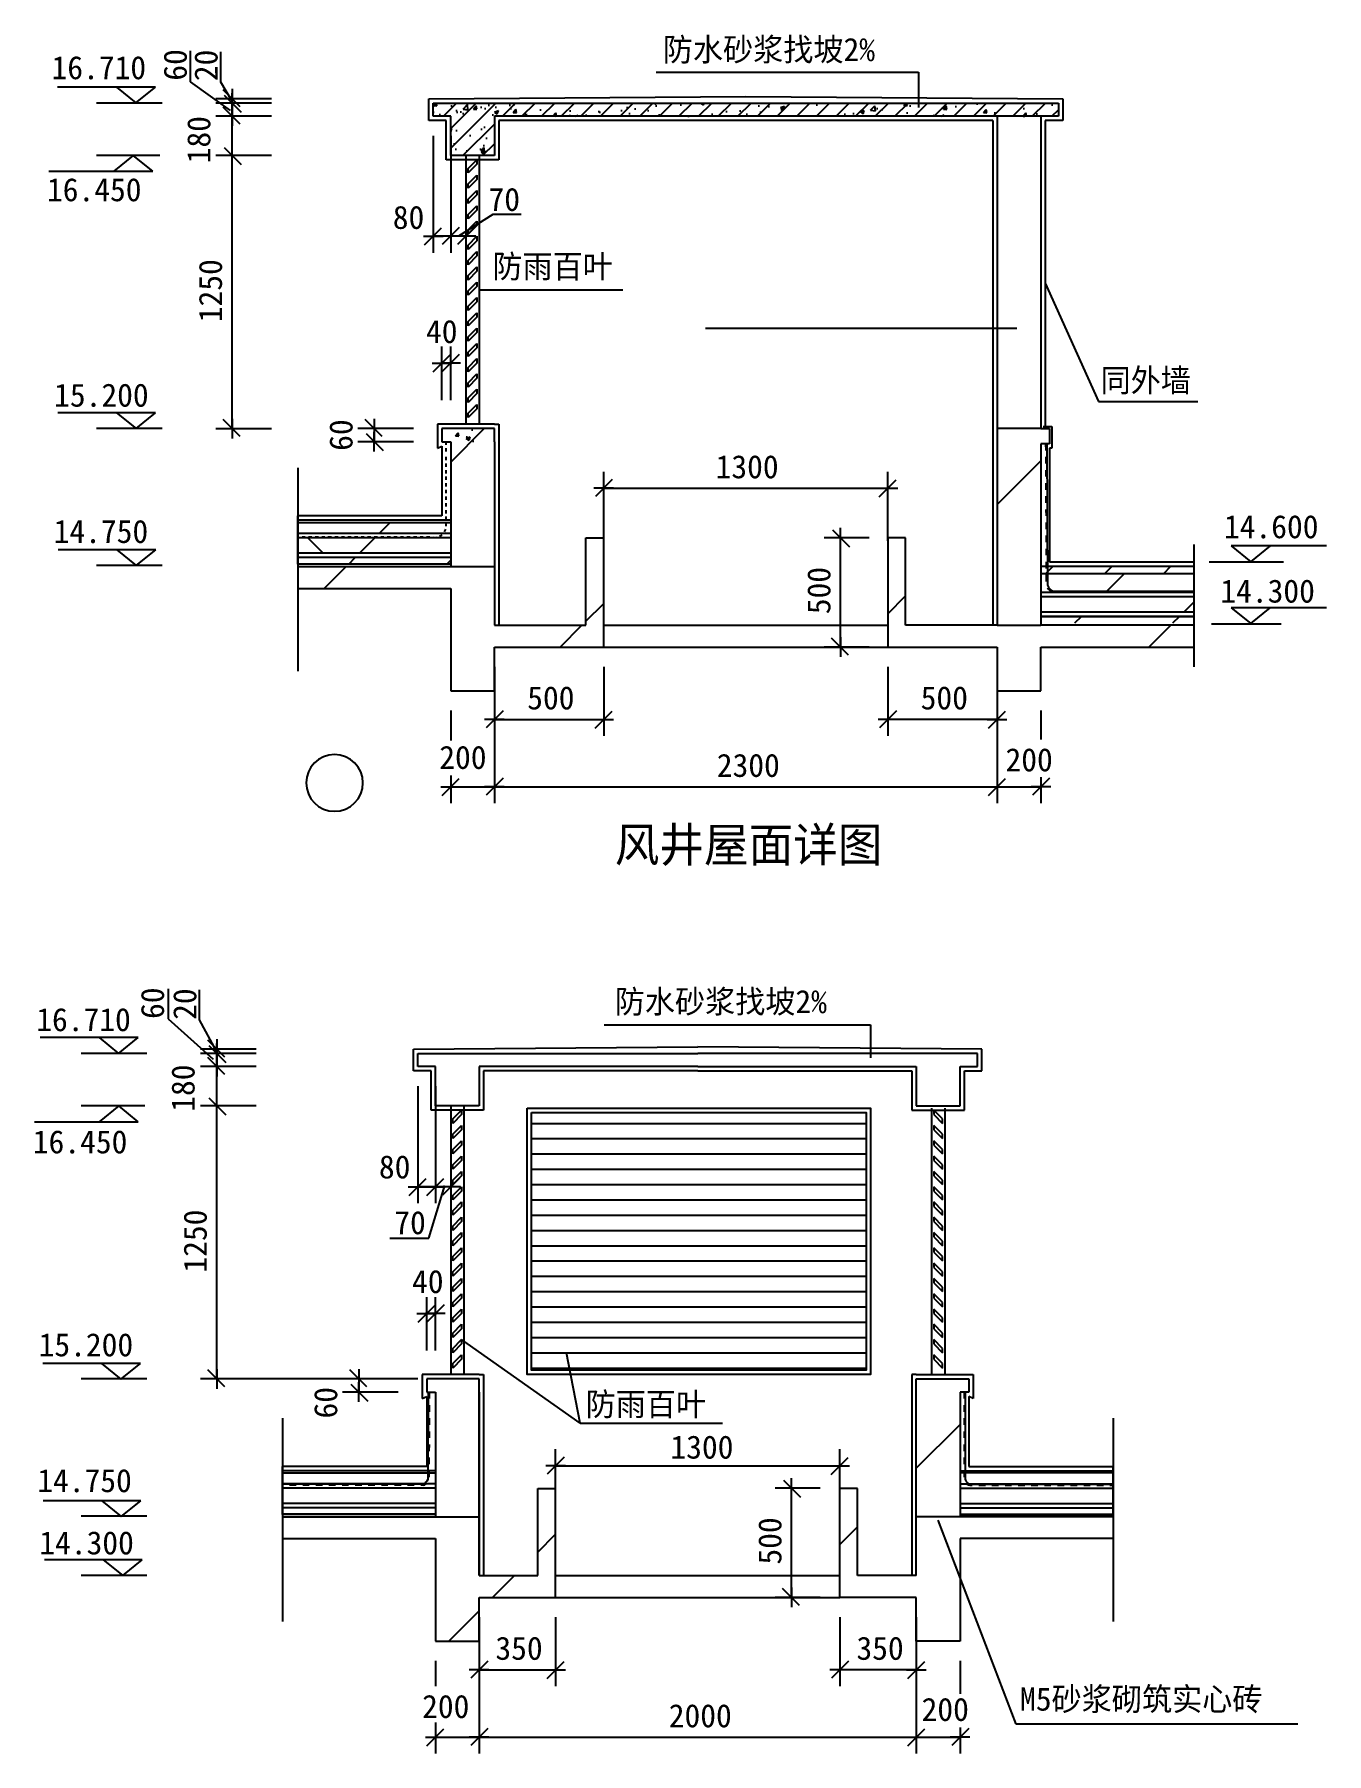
# Model space of a CAD drawing. Header units: metres. Extents: x -57 to 6812, y -3789 to 9194.
# Drawn here: x -57 to 5855, y 1324 to 9194 of the extents above; entities that cross this region are included whole.
import ezdxf

# ---------------------------------------------------------------- set-up
doc = ezdxf.new("R2010")
doc.units = ezdxf.units.M
for name, color, linetype in [('AXIS_TEXT', 7, 'Continuous'), ('BH', 7, 'Continuous'), ('MC', 4, 'Continuous'), ('PUB_DIM', 3, 'Continuous'), ('PUB_TEXT', 7, 'Continuous'), ('SURFACE', 6, 'Continuous'), ('WALL1', 2, 'Continuous')]:
    doc.layers.add(name, color=color, linetype=linetype)
pattern_1 = [(45, (0, 0), (-673.52, 673.52), [])]
pattern_2 = [(45, (0, 0), (-224.506, 224.506), [])]

# ---------------------------------------------------------------- blocks, each defined once
blk = doc.blocks.new('1')
at = {"layer": 'MC'}
for p, q in [((0, -220), (0, 0)), ((700, -20), (0, -20)), ((700, -80), (0, -80)), ((700, -100), (0, -100)), ((700, -170), (0, -170)), ((700, -190), (0, -190)), ((700, -220), (0, -220))]:
    blk.add_line(p, q, dxfattribs=at)
blk = doc.blocks.new('_DIMX')
blk.add_line((-150, 0), (150, 0))
at = {"color": 6, "linetype": 'ByBlock'}
blk.add_lwpolyline([(122.41, 121.85), (-136.81, -137.37)], dxfattribs=at)
blk = doc.blocks.new('_INDEX1')
for start, end in [(0, 180), (180, 0)]:
    blk.add_arc((0, 0), 0.5, start, end)

msp = doc.modelspace()

# ---------------------------------------------------------------- hatches: boundary and pattern name
at = {"layer": 'AXIS_TEXT'}
h = msp.add_hatch(dxfattribs=at)
h.set_pattern_fill('AR-CONC')
h.paths.add_polyline_path([(2047.87, 7389.35), (1807.87, 7389.35), (1807.87, 7329.35), (2047.87, 7329.35)])
at = {"layer": 'BH'}
h = msp.add_hatch(dxfattribs=at)
h.set_pattern_fill('ANSI31', scale=20)
h.paths.add_polyline_path([(4547.87, 8819.35), (4627.87, 8819.35), (4627.87, 8879.35), (1767.87, 8879.35), (1767.87, 8819.35), (1847.87, 8819.35), (1847.87, 8639.35), (2047.87, 8639.35), (2047.87, 8819.35)])
h = msp.add_hatch(dxfattribs=at)
h.set_pattern_fill('AR-CONC')
h.paths.add_polyline_path([(1767.87, 8879.35), (1767.87, 8819.35), (1847.87, 8819.35), (1847.87, 8639.35), (2047.87, 8639.35), (2047.87, 8819.35), (4547.87, 8819.35), (4627.87, 8819.35), (4627.87, 8879.35)])
h = msp.add_hatch(dxfattribs=at)
h.set_pattern_fill('ANSI31', scale=600)
h.paths.add_polyline_path([(4547.87, 8819.35), (4347.87, 8819.35), (4347.87, 7389.35), (4547.87, 7389.35)])
h = msp.add_hatch(dxfattribs=at)
h.set_pattern_fill('AN33C', scale=300)
h.set_pattern_definition(pattern_1)
h.paths.add_polyline_path([(2047.87, 7329.35), (2047.87, 7389.35), (1807.87, 7389.35), (1807.87, 7329.35), (1847.87, 7329.35), (1847.87, 6959.35), (1847.87, 6787.81), (1847.87, 6757.89), (2047.87, 6757.89)])
h.paths.add_polyline_path([(4547.87, 7319.35), (4587.87, 7319.35), (4587.87, 7389.35), (4547.87, 7389.35), (4347.87, 7389.35), (4347.87, 6489.35), (4547.87, 6489.35)])
h = msp.add_hatch(dxfattribs=at)
h.set_pattern_fill('AN33C', scale=100)
h.set_pattern_definition(pattern_2)
h.paths.add_polyline_path([(1847.87, 6909.35), (1847.87, 6959.35), (1147.87, 6959.35), (1147.87, 6909.35)])
h = msp.add_hatch(dxfattribs=at)
h.set_pattern_fill('ANSI37', scale=300)
h.paths.add_polyline_path([(1147.87, 6889.35), (1147.87, 6819.35), (1847.87, 6819.35), (1847.87, 6889.35)])
h = msp.add_hatch(dxfattribs=at)
h.set_pattern_fill('AN31C', scale=300)
h.set_pattern_definition(pattern_1)
h.paths.add_polyline_path([(1847.87, 6389.35), (1847.87, 6189.35), (2047.87, 6189.35), (2047.87, 6389.35), (2547.87, 6389.35), (2547.87, 6489.35), (2547.87, 6888.66), (2466.39, 6888.66), (2466.39, 6489.35), (2047.87, 6489.35), (2047.87, 6757.89), (1147.87, 6757.89), (1147.87, 6657.89), (1847.87, 6657.89)])
h.paths.add_polyline_path([(4547.87, 6389.35), (5247.87, 6389.35), (5247.87, 6489.35), (4547.87, 6489.35), (4347.87, 6489.35), (3929.36, 6489.35), (3929.36, 6888.66), (3847.87, 6888.66), (3847.87, 6489.35), (3847.87, 6389.35), (4347.87, 6389.35), (4347.87, 6189.35), (4547.87, 6189.35)])
h = msp.add_hatch(dxfattribs=at)
h.set_pattern_fill('AN32C', scale=100)
h.set_pattern_definition(pattern_2)
h.paths.add_polyline_path([(1147.87, 6799.35), (1147.87, 6769.35), (1847.87, 6769.35), (1847.87, 6787.81), (1847.87, 6799.35)])
h = msp.add_hatch(dxfattribs=at)
h.set_pattern_fill('AN33C', scale=60)
h.set_pattern_definition([(45, (0, 0), (-134.704, 134.704), [])])
h.paths.add_polyline_path([(5247.87, 6759.35), (4547.87, 6759.35), (4547.87, 6726.43), (5247.87, 6726.43)])
h = msp.add_hatch(dxfattribs=at)
h.set_pattern_fill('AN33C', scale=100)
h.set_pattern_definition(pattern_2)
h.paths.add_polyline_path([(5247.87, 6639.35), (5247.87, 6726.43), (4547.87, 6726.43), (4547.87, 6639.35)])
h = msp.add_hatch(dxfattribs=at)
h.set_pattern_fill('AN33C', scale=600)
h.set_pattern_definition([(45, (0, 0), (-1347.04, 1347.04), [])])
h.paths.add_polyline_path([(5247.87, 6639.35), (5247.87, 6726.43), (4547.87, 6726.43), (4547.87, 6639.35)])
h = msp.add_hatch(dxfattribs=at)
h.set_pattern_fill('ANSI37', scale=300)
h.paths.add_polyline_path([(4547.87, 6619.35), (4547.87, 6549.35), (5247.87, 6549.35), (5247.87, 6619.35)])
h = msp.add_hatch(dxfattribs=at)
h.set_pattern_fill('AN32C', scale=100)
h.set_pattern_definition(pattern_2)
h.paths.add_polyline_path([(4547.87, 6529.35), (4547.87, 6499.35), (5247.87, 6499.35), (5247.87, 6517.81), (5247.87, 6529.35)])
h = msp.add_hatch(dxfattribs=at)
h.set_pattern_fill('AN33C', scale=300)
h.set_pattern_definition(pattern_1)
h.paths.add_polyline_path([(1978.09, 2979.07), (1978.09, 3039.07), (1738.09, 3039.07), (1738.09, 2979.07), (1778.09, 2979.07), (1778.09, 2709.07), (1778.09, 2659.07), (1778.09, 2408.55), (1978.09, 2408.55)])
h.paths.add_polyline_path([(4178.09, 2979.07), (4218.09, 2979.07), (4218.09, 3039.07), (3978.09, 3039.07), (3978.09, 2979.07), (3978.09, 2408.55), (4178.09, 2408.55), (4178.09, 2659.07), (4178.09, 2709.07)])
h = msp.add_hatch(dxfattribs=at)
h.set_pattern_fill('AN31C', scale=300)
h.set_pattern_definition(pattern_1)
h.paths.add_polyline_path([(1978.09, 2408.55), (1078.09, 2408.55), (1078.09, 2308.55), (1778.09, 2308.55), (1778.09, 2039.07), (1778.09, 1839.07), (1978.09, 1839.07), (1978.09, 2039.07), (2328.09, 2039.07), (2328.09, 2139.07), (2328.09, 2538.37), (2246.61, 2538.37), (2246.61, 2139.07), (1978.09, 2139.07)])
h.paths.add_polyline_path([(3978.09, 2139.07), (3709.58, 2139.07), (3709.58, 2538.37), (3628.09, 2538.37), (3628.09, 2139.07), (3628.09, 2039.07), (3978.09, 2039.07), (3978.09, 1839.07), (4178.09, 1839.07), (4178.09, 2039.07), (4178.09, 2308.55), (4878.09, 2308.55), (4878.09, 2408.55), (3978.09, 2408.55)])

# ---------------------------------------------------------------- linework, layer by layer
for p, q in [((656.4, 9118.46), (656.4, 8977.05)), ((796.79, 8975.65), (796.79, 9114.33)), ((656.4, 8977.05), (839.7, 8845.23)), ((845.77, 8892.34), (796.79, 8975.65)), ((2040.36, 8368.93), (1882.91, 8270.61)), ((2169.7, 8368.93), (2040.36, 8368.93)), ((554.87, 4824.54), (554.87, 4687.67)), ((697.14, 4820.03), (697.14, 4683.12)), ((554.87, 4687.67), (761.17, 4503.27)), ((697.14, 4683.12), (774.44, 4539.69)), ((1747.4, 3683.76), (1820.54, 3924.35)), ((1570.03, 3683.76), (1747.4, 3683.76))]:
    msp.add_line(p, q)
at = {"layer": 'AXIS_TEXT'}
for p, q in [((2787.71, 9020.59), (3987.87, 9020.59)), ((3987.87, 9020.59), (3987.87, 8859.35)), ((1027.87, 8899.35), (772.87, 8899.35)), ((847.87, 8899.65), (847.87, 8899.95)), ((847.87, 8879.35), (847.87, 8899.35)), ((527.87, 8879.35), (227.87, 8879.35)), ((1027.87, 8879.35), (772.87, 8879.35)), ((1027.87, 8819.35), (772.87, 8819.35)), ((847.87, 8879.65), (847.87, 8879.95)), ((847.87, 8819.35), (847.87, 8879.35)), ((847.87, 8879.05), (847.87, 8878.75)), ((847.87, 8819.65), (847.87, 8819.95)), ((847.87, 8639.35), (847.87, 8819.35)), ((847.87, 8819.05), (847.87, 8818.75)), ((1767.87, 8729.35), (1767.87, 8194.35)), ((1847.87, 8729.35), (1847.87, 8194.35)), ((517.87, 8639.35), (227.87, 8639.35)), ((1027.87, 8639.35), (772.87, 8639.35)), ((847.87, 7389.65), (847.87, 8639.05)), ((847.87, 8639.05), (847.87, 8638.75)), ((1847.87, 8549.35), (1847.87, 8194.35)), ((1917.87, 8549.35), (1917.87, 8194.35)), ((1767.57, 8269.35), (1767.27, 8269.35)), ((1847.87, 8269.35), (1767.87, 8269.35)), ((1847.57, 8269.35), (1847.27, 8269.35)), ((1917.87, 8269.35), (1847.87, 8269.35)), ((1848.17, 8269.35), (1848.47, 8269.35)), ((1918.17, 8269.35), (1918.47, 8269.35)), ((1977.87, 8024.35), (2635.88, 8024.35)), ((3013.49, 7849.35), (4437.87, 7849.35)), ((1807.87, 7519.35), (1807.87, 7764.35)), ((1847.87, 7519.35), (1847.87, 7764.35)), ((1807.57, 7689.35), (1807.27, 7689.35)), ((1847.87, 7689.35), (1807.87, 7689.35)), ((1848.17, 7689.35), (1848.47, 7689.35)), ((527.87, 7389.35), (227.87, 7389.35)), ((1677.87, 7389.35), (1422.87, 7389.35)), ((1677.87, 7329.35), (1422.87, 7329.35)), ((1497.87, 7389.65), (1497.87, 7389.95)), ((1497.87, 7389.35), (1497.87, 7329.35)), ((1497.87, 7329.05), (1497.87, 7328.75)), ((2547.87, 6876.19), (2547.87, 7191.19)), ((3847.87, 6876.19), (3847.87, 7191.19)), ((2548.17, 7116.19), (3847.57, 7116.19)), ((3762.21, 6889.66), (3556.38, 6889.66)), ((3631.38, 6389.65), (3631.38, 6889.36)), ((5317.89, 6779.24), (5658.32, 6779.24)), ((527.87, 6763.16), (227.87, 6763.16)), ((5327.87, 6495.96), (5647.87, 6495.96)), ((3762.21, 6389.35), (3556.38, 6389.35)), ((2047.87, 6299.35), (2047.87, 5982.49)), ((2547.87, 6299.35), (2547.87, 5982.49)), ((3847.87, 6299.35), (3847.87, 5982.49)), ((4347.87, 6299.35), (4347.87, 5982.49)), ((1847.87, 6099.35), (1847.87, 5960.91)), ((2047.87, 6100.74), (2047.87, 5674.35)), ((4347.87, 6099.35), (4347.87, 5674.35)), ((4547.87, 6099.35), (4547.87, 5966.08)), ((2048.17, 6057.49), (2547.57, 6057.49)), ((4347.57, 6057.49), (3848.17, 6057.49)), ((1847.57, 5749.35), (1847.27, 5749.35)), ((1847.87, 5800.81), (1847.87, 5674.35)), ((1847.87, 5749.35), (2047.87, 5749.35)), ((2048.17, 5749.35), (4347.57, 5749.35)), ((2048.17, 5749.35), (2048.47, 5749.35)), ((4347.57, 5749.35), (4347.27, 5749.35)), ((4347.87, 5749.35), (4547.87, 5749.35)), ((4547.87, 5794.35), (4547.87, 5674.35)), ((4548.17, 5749.35), (4548.47, 5749.35)), ((2550.35, 4660.04), (3768.09, 4660.04)), ((3768.09, 4660.04), (3768.09, 4509.07)), ((458.09, 4529.07), (158.09, 4529.07)), ((958.09, 4549.07), (703.09, 4549.07)), ((958.09, 4529.07), (703.09, 4529.07)), ((778.09, 4549.37), (778.09, 4549.67)), ((778.09, 4529.07), (778.09, 4549.07)), ((778.09, 4529.37), (778.09, 4529.67)), ((778.09, 4469.07), (778.09, 4529.07)), ((778.09, 4528.77), (778.09, 4528.47)), ((958.09, 4469.07), (703.09, 4469.07)), ((778.09, 4469.37), (778.09, 4469.67)), ((778.09, 4289.07), (778.09, 4469.07)), ((778.09, 4468.77), (778.09, 4468.47)), ((1698.09, 4379.07), (1698.09, 3844.07)), ((1778.09, 4379.07), (1778.09, 3844.07)), ((448.09, 4289.07), (158.09, 4289.07)), ((958.09, 4289.07), (703.09, 4289.07)), ((778.09, 4288.77), (778.09, 4288.47)), ((778.09, 3039.37), (778.09, 4288.77)), ((1778.09, 4199.07), (1778.09, 3844.07)), ((1848.09, 4199.07), (1848.09, 3844.07)), ((1697.79, 3919.07), (1697.49, 3919.07)), ((1778.09, 3919.07), (1698.09, 3919.07)), ((1777.79, 3919.07), (1777.49, 3919.07)), ((1848.09, 3919.07), (1778.09, 3919.07)), ((1778.39, 3919.07), (1778.69, 3919.07)), ((1848.39, 3919.07), (1848.69, 3919.07)), ((1738.09, 3169.07), (1738.09, 3414.07)), ((1778.09, 3169.07), (1778.09, 3414.07)), ((1737.79, 3339.07), (1737.49, 3339.07)), ((1778.09, 3339.07), (1738.09, 3339.07)), ((1778.39, 3339.07), (1778.69, 3339.07)), ((2440.27, 2836.22), (1898.09, 3219.07)), ((2440.27, 2836.22), (2378.09, 3159.07)), ((458.09, 3039.07), (158.09, 3039.07)), ((1698.09, 3039.07), (703.09, 3039.07)), ((1608.09, 3039.07), (1353.09, 3039.07)), ((1428.09, 3039.37), (1428.09, 3039.67)), ((1428.09, 3039.07), (1428.09, 2979.07)), ((1608.09, 2979.07), (1353.09, 2979.07)), ((1428.09, 2978.77), (1428.09, 2978.47)), ((2440.27, 2836.22), (3091.73, 2836.22)), ((2328.09, 2401.9), (2328.09, 2716.9)), ((3628.09, 2401.9), (3628.09, 2716.9)), ((2328.39, 2641.9), (3627.79, 2641.9)), ((3538.09, 2539.37), (3332.26, 2539.37)), ((3407.26, 2039.37), (3407.26, 2539.07)), ((458.09, 2410.67), (158.09, 2410.67)), ((4435.38, 1459.07), (4078.09, 2392.89)), ((458.09, 2139.07), (158.09, 2139.07)), ((3538.09, 2039.07), (3332.26, 2039.07)), ((1978.09, 1949.07), (1978.09, 1632.21)), ((2328.09, 1949.07), (2328.09, 1632.21)), ((3628.09, 1949.07), (3628.09, 1632.21)), ((3978.09, 1949.07), (3978.09, 1632.21)), ((1778.09, 1749.07), (1778.09, 1633.01)), ((1978.09, 1750.45), (1978.09, 1324.07)), ((3978.09, 1749.07), (3978.09, 1324.07)), ((4178.09, 1749.07), (4178.09, 1598.26)), ((1978.39, 1707.21), (2327.79, 1707.21)), ((3977.79, 1707.21), (3628.39, 1707.21)), ((1778.09, 1466.75), (1778.09, 1324.07)), ((4178.09, 1443.71), (4178.09, 1324.07)), ((5723.27, 1459.07), (4435.38, 1459.07)), ((1777.79, 1399.07), (1777.49, 1399.07)), ((1778.09, 1399.07), (1978.09, 1399.07)), ((1978.39, 1399.07), (3977.79, 1399.07)), ((1978.39, 1399.07), (1978.69, 1399.07)), ((3977.79, 1399.07), (3977.49, 1399.07)), ((3978.09, 1399.07), (4178.09, 1399.07)), ((4178.39, 1399.07), (4178.69, 1399.07))]:
    msp.add_line(p, q, dxfattribs=at)
at = {"layer": 'BH'}
for p, q in [((4567.87, 8054.74), (4811.96, 7513.51)), ((4811.96, 7513.51), (5266.3, 7513.51)), ((772.87, 7390.25), (1027.87, 7390.25))]:
    msp.add_line(p, q, dxfattribs=at)
at = {"layer": 'MC'}
for p, q in [((1147.87, 6769.35), (1147.87, 6989.35)), ((1847.87, 6969.35), (1147.87, 6969.35)), ((1807.87, 6989.35), (1290.66, 6989.35)), ((1847.87, 6909.35), (1147.87, 6909.35)), ((1847.87, 6889.35), (1147.87, 6889.35)), ((1847.87, 6819.35), (1147.87, 6819.35)), ((1847.87, 6799.35), (1147.87, 6799.35)), ((1847.87, 6769.35), (1147.87, 6769.35)), ((5247.87, 6639.35), (4547.87, 6639.35)), ((5247.87, 6619.35), (4547.87, 6619.35)), ((5247.87, 6549.35), (4547.87, 6549.35)), ((5247.87, 6529.35), (4547.87, 6529.35)), ((4178.09, 2619.07), (4878.09, 2619.07)), ((4878.09, 2419.07), (4878.09, 2639.07)), ((4178.09, 2559.07), (4878.09, 2559.07)), ((4178.09, 2539.07), (4878.09, 2539.07)), ((4178.09, 2469.07), (4878.09, 2469.07)), ((4178.09, 2449.07), (4878.09, 2449.07)), ((1778.09, 2420.01), (1078.09, 2420.01)), ((4178.09, 2420.01), (4878.09, 2420.01)), ((4178.09, 2419.07), (4878.09, 2419.07))]:
    msp.add_line(p, q, dxfattribs=at)
at = {"layer": 'PUB_DIM'}
for p, q in [((408.28, 8952.46), (49.81, 8952.46)), ((318.28, 8952.46), (407.3, 8880.24)), ((496.72, 8952.46), (318.28, 8952.46)), ((407.3, 8880.24), (496.72, 8952.46)), ((395.71, 8639.97), (306.3, 8567.74)), ((484.74, 8567.74), (395.71, 8639.97)), ((9.59, 8567.74), (484.74, 8567.74)), ((306.3, 8567.74), (484.74, 8567.74)), ((409.51, 7461.69), (51.04, 7461.69)), ((497.95, 7461.69), (319.51, 7461.69)), ((319.51, 7461.69), (408.53, 7389.47)), ((408.53, 7389.47), (497.95, 7461.69)), ((5418.95, 6852.15), (5508.67, 6779.24)), ((5597.39, 6852.15), (5418.95, 6852.15)), ((5854.94, 6852.15), (5418.95, 6852.15)), ((5508.67, 6779.24), (5599.09, 6852.15)), ((409.99, 6834.5), (51.53, 6834.5)), ((498.43, 6834.5), (319.99, 6834.5)), ((319.99, 6834.5), (409.02, 6762.27)), ((409.02, 6762.27), (498.43, 6834.5)), ((5855.1, 6568.81), (5419.11, 6568.81)), ((5597.55, 6568.81), (5419.11, 6568.81)), ((5419.11, 6568.81), (5508.14, 6496.58)), ((5508.14, 6496.58), (5597.55, 6568.81)), ((328.97, 4601.6), (-29.5, 4601.6)), ((417.41, 4601.6), (238.97, 4601.6)), ((238.97, 4601.6), (328, 4529.37)), ((328, 4529.37), (417.41, 4601.6)), ((329.53, 4288.87), (240.11, 4216.64)), ((418.55, 4216.64), (329.53, 4288.87)), ((-56.6, 4216.64), (418.55, 4216.64)), ((240.11, 4216.64), (418.55, 4216.64)), ((339.77, 3110.36), (-18.69, 3110.36)), ((428.21, 3110.36), (249.77, 3110.36)), ((249.77, 3110.36), (338.8, 3038.14)), ((338.8, 3038.14), (428.21, 3110.36)), ((341.36, 2481.6), (-17.1, 2481.6)), ((429.8, 2481.6), (251.36, 2481.6)), ((251.36, 2481.6), (340.39, 2409.37)), ((340.39, 2409.37), (429.8, 2481.6)), ((348.63, 2211.5), (-9.83, 2211.5)), ((437.07, 2211.5), (258.63, 2211.5)), ((258.63, 2211.5), (347.66, 2139.28)), ((347.66, 2139.28), (437.07, 2211.5))]:
    msp.add_line(p, q, dxfattribs=at)
at = {"layer": 'SURFACE'}
for p, q in [((1826.01, 7329.35), (1826.01, 7314.35)), ((4569.84, 7319.38), (4569.98, 7289.38)), ((1826.01, 7299.35), (1826.01, 7284.35)), ((1826.01, 7259.35), (1826.01, 7244.35)), ((4570.13, 7259.38), (4570.27, 7229.38)), ((1826.01, 7229.35), (1826.01, 7214.35)), ((1826.01, 7199.35), (1826.01, 7184.35)), ((1826.01, 7169.35), (1826.01, 7154.35)), ((4570.41, 7199.38), (4570.56, 7169.38)), ((1826.01, 7139.05), (1826.01, 7124.05)), ((1826.01, 7108.74), (1826.01, 7093.74)), ((4570.7, 7139.38), (4570.84, 7109.38)), ((1826.01, 7078.43), (1826.01, 7063.43)), ((1826.01, 7047.65), (1826.01, 7032.65)), ((1826.01, 7016.33), (1826.01, 7001.33)), ((4570.99, 7079.38), (4571.13, 7049.38)), ((4571.28, 7019.38), (4571.42, 6989.38)), ((1826.01, 6986.1), (1826.01, 6971.1)), ((1826.01, 6957.13), (1826.01, 6942.13)), ((4571.56, 6959.38), (4571.71, 6929.38)), ((1152.71, 6891.85), (1149.6, 6891.85)), ((1182.71, 6891.85), (1167.71, 6891.85)), ((1212.71, 6891.85), (1197.71, 6891.85)), ((1242.71, 6891.85), (1227.71, 6891.85)), ((1272.71, 6891.85), (1257.71, 6891.85)), ((1302.71, 6891.85), (1285.18, 6891.85)), ((1332.71, 6891.85), (1317.71, 6891.85)), ((1362.71, 6891.85), (1347.71, 6891.85)), ((1392.71, 6891.85), (1377.71, 6891.85)), ((1422.71, 6891.85), (1407.71, 6891.85)), ((1452.71, 6891.85), (1437.71, 6891.85)), ((1482.71, 6891.85), (1467.71, 6891.85)), ((1512.71, 6891.85), (1497.71, 6891.85)), ((1542.71, 6891.85), (1527.71, 6891.85)), ((1572.71, 6891.85), (1557.71, 6891.85)), ((1602.71, 6891.85), (1587.71, 6891.85)), ((1632.71, 6891.85), (1617.71, 6891.85)), ((1662.71, 6891.85), (1647.71, 6891.85)), ((1692.71, 6891.85), (1677.71, 6891.85)), ((1722.71, 6891.85), (1707.71, 6891.85)), ((1752.71, 6891.85), (1737.71, 6891.85)), ((4571.85, 6899.38), (4571.99, 6869.38)), ((4572.14, 6839.38), (4572.28, 6809.38)), ((4572.42, 6779.38), (4572.57, 6749.38)), ((4572.71, 6719.38), (4572.85, 6689.39)), ((4630.15, 6639.75), (4660.15, 6639.75)), ((4690.15, 6639.75), (4720.15, 6639.75)), ((4750.15, 6639.75), (4780.15, 6639.75)), ((4810.15, 6639.75), (4840.15, 6639.75)), ((4870.15, 6639.75), (4900.15, 6639.75)), ((4930.15, 6639.75), (4960.15, 6639.75)), ((4990.15, 6639.75), (5020.15, 6639.75)), ((5050.15, 6639.75), (5080.15, 6639.75)), ((5110.15, 6639.75), (5140.15, 6639.75)), ((5170.15, 6639.75), (5200.15, 6639.75)), ((5230.15, 6639.75), (5247.87, 6639.75)), ((1749.48, 2919.09), (1749.35, 2889.09)), ((1749.74, 2979.09), (1749.61, 2949.09)), ((4196.86, 2979.07), (4196.86, 2949.07)), ((4196.86, 2919.07), (4196.86, 2889.07)), ((1749.22, 2859.09), (1749.09, 2829.09)), ((4196.86, 2859.07), (4196.86, 2829.07)), ((1748.96, 2799.09), (1748.83, 2769.09)), ((4196.86, 2799.07), (4196.86, 2769.07)), ((1748.44, 2679.09), (1748.31, 2649.09)), ((1748.7, 2739.09), (1748.57, 2709.09)), ((4196.86, 2739.07), (4196.86, 2709.07)), ((4196.86, 2679.07), (4196.86, 2649.07)), ((1748.18, 2619.09), (1748.05, 2589.09)), ((4196.86, 2619.07), (4196.86, 2589.07)), ((1081, 2552.56), (1078.09, 2552.56)), ((1141, 2552.56), (1111, 2552.56)), ((1201, 2552.56), (1171, 2552.56)), ((1261, 2552.56), (1231, 2552.56)), ((1321, 2552.56), (1291, 2552.56)), ((1381, 2552.56), (1351, 2552.56)), ((1441, 2552.56), (1411, 2552.56)), ((1501, 2552.56), (1471, 2552.56)), ((1561, 2552.56), (1531, 2552.56)), ((1621, 2552.56), (1591, 2552.56)), ((1681, 2552.56), (1651, 2552.56)), ((1723.36, 2552.56), (1711, 2552.56)), ((4229.46, 2552.92), (4233.89, 2552.92)), ((4263.89, 2552.92), (4293.89, 2552.92)), ((4323.89, 2552.92), (4353.89, 2552.92)), ((4383.89, 2552.92), (4413.89, 2552.92)), ((4443.89, 2552.92), (4473.89, 2552.92)), ((4503.89, 2552.92), (4533.89, 2552.92)), ((4563.89, 2552.92), (4593.89, 2552.92)), ((4623.89, 2552.92), (4653.89, 2552.92)), ((4683.89, 2552.92), (4713.89, 2552.92)), ((4743.89, 2552.92), (4773.89, 2552.92)), ((4803.89, 2552.92), (4833.89, 2552.92)), ((4863.89, 2552.92), (4878.09, 2552.92))]:
    msp.add_line(p, q, dxfattribs=at)
for points in [[(4574.84, 7319.4), (4577.93, 6672.35, 0.26), (4606.82, 6644.75), (5247.87, 6644.75)], [(1744.74, 2979.11), (1743, 2578.24, -0.19), (1722.33, 2557.56), (1078.09, 2557.56)], [(4201.86, 2979.07), (4201.86, 2586.44, 0.46), (4229.33, 2557.92), (4878.09, 2557.92)]]:
    msp.add_lwpolyline(points, format="xyb", dxfattribs=at)
for centre, radius, start, end in [((1774.85, 6943.53), 52.16, 328.03, 344.51), ((1774.85, 6943.53), 52.16, 262.13, 278.6), ((1774.85, 6943.53), 52.16, 295.08, 311.56), ((4616.76, 6684.08), 45.56, 211.26, 248.98), ((1705.8, 2594.75), 45.7, 292.6, 314.72), ((4227.84, 2583.97), 31.1, 225.88, 273)]:
    msp.add_arc(centre, radius, start, end, dxfattribs=at)
at = {"layer": 'WALL1'}
for p, q in [((1747.87, 8899.28), (3197.8, 8909.35)), ((1747.87, 8799.35), (1747.87, 8899.28)), ((3197.94, 8909.35), (4647.87, 8899.28)), ((4647.87, 8899.28), (4647.87, 8799.35)), ((1767.87, 8879.35), (4627.87, 8879.35)), ((1767.87, 8819.35), (1767.87, 8879.35)), ((1847.87, 8819.35), (1767.87, 8819.35)), ((1847.87, 8639.35), (1847.87, 8819.35)), ((4547.87, 8819.35), (2047.87, 8819.35)), ((2047.87, 8819.35), (2047.87, 8639.35)), ((4347.87, 8819.35), (4347.87, 6489.35)), ((4547.87, 8819.35), (4547.87, 7389.35)), ((4627.87, 8819.35), (4547.87, 8819.35)), ((4627.87, 8879.35), (4627.87, 8819.35)), ((1827.87, 8799.35), (1747.87, 8799.35)), ((1827.87, 8619.35), (1827.87, 8799.35)), ((4327.87, 8799.35), (2067.87, 8799.35)), ((2067.87, 8799.35), (2067.87, 8619.35)), ((4327.87, 8799.35), (4327.87, 6489.35)), ((4567.87, 8799.35), (4567.87, 7399.35)), ((4647.87, 8799.35), (4567.87, 8799.35)), ((2067.87, 8619.35), (1827.87, 8619.35)), ((2047.87, 8639.35), (1847.87, 8639.35)), ((1917.87, 8639.35), (1917.87, 7409.35)), ((1927.87, 8579.35), (1967.87, 8619.35)), ((1967.87, 8599.35), (1927.87, 8559.35)), ((1927.87, 8559.35), (1927.87, 8579.35)), ((1967.87, 8619.35), (1967.87, 8599.35)), ((1977.87, 8639.35), (1977.87, 7409.35)), ((1927.87, 8509.35), (1967.87, 8549.35)), ((1967.87, 8529.35), (1927.87, 8489.35)), ((1927.87, 8489.35), (1927.87, 8509.35)), ((1967.87, 8549.35), (1967.87, 8529.35)), ((1927.87, 8439.35), (1967.87, 8479.35)), ((1967.87, 8459.35), (1927.87, 8419.35)), ((1927.87, 8419.35), (1927.87, 8439.35)), ((1967.87, 8479.35), (1967.87, 8459.35)), ((1927.87, 8369.35), (1967.87, 8409.35)), ((1967.87, 8389.35), (1927.87, 8349.35)), ((1927.87, 8349.35), (1927.87, 8369.35)), ((1967.87, 8409.35), (1967.87, 8389.35)), ((1927.87, 8299.35), (1967.87, 8339.35)), ((1967.87, 8319.35), (1927.87, 8279.35)), ((1927.87, 8279.35), (1927.87, 8299.35)), ((1927.87, 8229.35), (1967.87, 8269.35)), ((1967.87, 8339.35), (1967.87, 8319.35)), ((1967.87, 8269.35), (1967.87, 8249.35)), ((1967.87, 8249.35), (1927.87, 8209.35)), ((1927.87, 8209.35), (1927.87, 8229.35)), ((1927.87, 8159.35), (1967.87, 8199.35)), ((1967.87, 8199.35), (1967.87, 8179.35)), ((1967.87, 8179.35), (1927.87, 8139.35)), ((1927.87, 8139.35), (1927.87, 8159.35)), ((1927.87, 8089.35), (1967.87, 8129.35)), ((1967.87, 8109.35), (1927.87, 8069.35)), ((1967.87, 8129.35), (1967.87, 8109.35)), ((1927.87, 8069.35), (1927.87, 8089.35)), ((1927.87, 8019.35), (1967.87, 8059.35)), ((1967.87, 8039.35), (1927.87, 7999.35)), ((1967.87, 8059.35), (1967.87, 8039.35)), ((1927.87, 7999.35), (1927.87, 8019.35)), ((1927.87, 7949.35), (1967.87, 7989.35)), ((1967.87, 7969.35), (1927.87, 7929.35)), ((1927.87, 7929.35), (1927.87, 7949.35)), ((1967.87, 7989.35), (1967.87, 7969.35)), ((1927.87, 7879.35), (1967.87, 7919.35)), ((1967.87, 7899.35), (1927.87, 7859.35)), ((1927.87, 7859.35), (1927.87, 7879.35)), ((1967.87, 7919.35), (1967.87, 7899.35)), ((1927.87, 7809.35), (1967.87, 7849.35)), ((1967.87, 7829.35), (1927.87, 7789.35)), ((1927.87, 7789.35), (1927.87, 7809.35)), ((1967.87, 7849.35), (1967.87, 7829.35)), ((1927.87, 7739.35), (1967.87, 7779.35)), ((1967.87, 7759.35), (1927.87, 7719.35)), ((1927.87, 7719.35), (1927.87, 7739.35)), ((1967.87, 7779.35), (1967.87, 7759.35)), ((1927.87, 7669.35), (1967.87, 7709.35)), ((1967.87, 7689.35), (1927.87, 7649.35)), ((1927.87, 7649.35), (1927.87, 7669.35)), ((1927.87, 7599.35), (1967.87, 7639.35)), ((1967.87, 7709.35), (1967.87, 7689.35)), ((1967.87, 7639.35), (1967.87, 7619.35)), ((1967.87, 7619.35), (1927.87, 7579.35)), ((1927.87, 7579.35), (1927.87, 7599.35)), ((1927.87, 7529.35), (1967.87, 7569.35)), ((1967.87, 7569.35), (1967.87, 7549.35)), ((1967.87, 7549.35), (1927.87, 7509.35)), ((1927.87, 7509.35), (1927.87, 7529.35)), ((1927.87, 7459.35), (1967.87, 7499.35)), ((1967.87, 7479.35), (1927.87, 7439.35)), ((1967.87, 7499.35), (1967.87, 7479.35)), ((2047.87, 7409.35), (1787.87, 7409.35)), ((1787.87, 7409.35), (1787.87, 7299.35)), ((1927.87, 7439.35), (1927.87, 7459.35)), ((2047.87, 7409.35), (2067.87, 7409.35)), ((2067.87, 7409.35), (2067.87, 6489.35)), ((4557.87, 7399.35), (4597.87, 7399.35)), ((4597.87, 7399.35), (4597.87, 7299.35)), ((2047.87, 7389.35), (1807.87, 7389.35)), ((1807.87, 7389.35), (1807.87, 7329.35)), ((1807.87, 7329.35), (1847.87, 7329.35)), ((1847.87, 7329.35), (1847.87, 6959.35)), ((2047.87, 7329.35), (2047.87, 7389.35)), ((2047.87, 7329.35), (2047.87, 6489.35)), ((4547.87, 7389.35), (4347.87, 7389.35)), ((4547.87, 7389.35), (4587.87, 7389.35)), ((4587.87, 7319.35), (4547.87, 7319.35)), ((4547.87, 7319.35), (4547.87, 6489.35)), ((4587.87, 7389.35), (4587.87, 7319.35)), ((1787.87, 7299.35), (1807.87, 7309.35)), ((1807.87, 7309.35), (1807.87, 6989.35)), ((4587.87, 7299.35), (4587.87, 6779.35)), ((4597.87, 7299.35), (4587.87, 7299.35)), ((1147.87, 7209.35), (1147.87, 6279.35)), ((1807.87, 6989.35), (1147.87, 6989.35)), ((1147.87, 6959.35), (1847.87, 6959.35)), ((1847.87, 6959.35), (1847.87, 6787.81)), ((2466.39, 6489.35), (2466.39, 6888.66)), ((2466.39, 6888.66), (2547.87, 6888.66)), ((2547.87, 6489.35), (2547.87, 6888.66)), ((3929.36, 6888.66), (3847.87, 6888.66)), ((3847.87, 6888.66), (3847.87, 6489.35)), ((3929.36, 6489.35), (3929.36, 6888.66)), ((5247.87, 6859.35), (5247.87, 6299.35)), ((1847.87, 6787.81), (1847.87, 6757.89)), ((4587.87, 6779.35), (5247.87, 6779.35)), ((1147.87, 6757.89), (2047.87, 6757.89)), ((4547.87, 6759.35), (5247.87, 6759.35)), ((4547.87, 6726.43), (5248.84, 6726.43)), ((1147.87, 6657.89), (1847.87, 6657.89)), ((1847.87, 6657.89), (1847.87, 6389.35)), ((2047.87, 6489.35), (2466.39, 6489.35)), ((2547.87, 6489.35), (3847.87, 6489.35)), ((2547.87, 6389.35), (2547.87, 6489.35)), ((3847.87, 6489.35), (3847.87, 6389.35)), ((4347.87, 6489.35), (3929.36, 6489.35)), ((4347.87, 6489.35), (4547.87, 6489.35)), ((4547.87, 6529.35), (5247.87, 6529.35)), ((5247.87, 6489.35), (4547.87, 6489.35)), ((1847.87, 6389.35), (1847.87, 6189.35)), ((2047.87, 6189.35), (2047.87, 6389.35)), ((2047.87, 6389.35), (2547.87, 6389.35)), ((2547.87, 6389.35), (3847.87, 6389.35)), ((3847.87, 6389.35), (4347.87, 6389.35)), ((4347.87, 6389.35), (4347.87, 6189.35)), ((4547.87, 6189.35), (4547.87, 6389.35)), ((4547.87, 6389.35), (5247.87, 6389.35)), ((1847.87, 6189.35), (2047.87, 6189.35)), ((4347.87, 6189.35), (4547.87, 6189.35)), ((1678.09, 4548.99), (2978.02, 4559.07)), ((1678.09, 4449.07), (1678.09, 4548.99)), ((1698.09, 4469.07), (1698.09, 4529.07)), ((1698.09, 4529.07), (2978.09, 4529.07)), ((4258.09, 4529.07), (2978.09, 4529.07)), ((4278.09, 4548.99), (2978.17, 4559.07)), ((4258.09, 4469.07), (4258.09, 4529.07)), ((4278.09, 4449.07), (4278.09, 4548.99)), ((1758.09, 4449.07), (1678.09, 4449.07)), ((1778.09, 4469.07), (1698.09, 4469.07)), ((1758.09, 4269.07), (1758.09, 4449.07)), ((1778.09, 4289.07), (1778.09, 4469.07)), ((2978.09, 4469.07), (1978.09, 4469.07)), ((1978.09, 4469.07), (1978.09, 4289.07)), ((2978.09, 4449.07), (1998.09, 4449.07)), ((1998.09, 4449.07), (1998.09, 4269.07)), ((2978.09, 4469.07), (3978.09, 4469.07)), ((2978.09, 4449.07), (3958.09, 4449.07)), ((3958.09, 4449.07), (3958.09, 4269.07)), ((3978.09, 4469.07), (3978.09, 4289.07)), ((4178.09, 4289.07), (4178.09, 4469.07)), ((4178.09, 4469.07), (4258.09, 4469.07)), ((4198.09, 4269.07), (4198.09, 4449.07)), ((4198.09, 4449.07), (4278.09, 4449.07)), ((1998.09, 4269.07), (1758.09, 4269.07)), ((1978.09, 4289.07), (1778.09, 4289.07)), ((1848.09, 4289.07), (1848.09, 3059.07)), ((1858.09, 4229.07), (1898.09, 4269.07)), ((1898.09, 4269.07), (1898.09, 4249.07)), ((1908.09, 4289.07), (1908.09, 3059.07)), ((3958.09, 4269.07), (4198.09, 4269.07)), ((3978.09, 4289.07), (4178.09, 4289.07)), ((4048.09, 4279.07), (4048.09, 3059.07)), ((4098.09, 4229.07), (4058.09, 4269.07)), ((4058.09, 4269.07), (4058.09, 4249.07)), ((4108.09, 4279.07), (4108.09, 3059.07)), ((1898.09, 4249.07), (1858.09, 4209.07)), ((1858.09, 4209.07), (1858.09, 4229.07)), ((1858.09, 4159.07), (1898.09, 4199.07)), ((1898.09, 4179.07), (1858.09, 4139.07)), ((1898.09, 4199.07), (1898.09, 4179.07)), ((2218.09, 4209.07), (3748.09, 4209.07)), ((4058.09, 4249.07), (4098.09, 4209.07)), ((4098.09, 4159.07), (4058.09, 4199.07)), ((4058.09, 4199.07), (4058.09, 4179.07)), ((4058.09, 4179.07), (4098.09, 4139.07)), ((4098.09, 4209.07), (4098.09, 4229.07)), ((1858.09, 4139.07), (1858.09, 4159.07)), ((1858.09, 4089.07), (1898.09, 4129.07)), ((1898.09, 4109.07), (1858.09, 4069.07)), ((1898.09, 4129.07), (1898.09, 4109.07)), ((2218.09, 4139.07), (3748.09, 4139.07)), ((4098.09, 4089.07), (4058.09, 4129.07)), ((4058.09, 4129.07), (4058.09, 4109.07)), ((4058.09, 4109.07), (4098.09, 4069.07)), ((4098.09, 4139.07), (4098.09, 4159.07)), ((1858.09, 4069.07), (1858.09, 4089.07)), ((1858.09, 4019.07), (1898.09, 4059.07)), ((1898.09, 4039.07), (1858.09, 3999.07)), ((1858.09, 3999.07), (1858.09, 4019.07)), ((1898.09, 4059.07), (1898.09, 4039.07)), ((2218.09, 4069.07), (3748.09, 4069.07)), ((4098.09, 4019.07), (4058.09, 4059.07)), ((4058.09, 4059.07), (4058.09, 4039.07)), ((4058.09, 4039.07), (4098.09, 3999.07)), ((4098.09, 4069.07), (4098.09, 4089.07)), ((4098.09, 3999.07), (4098.09, 4019.07)), ((1858.09, 3949.07), (1898.09, 3989.07)), ((1898.09, 3969.07), (1858.09, 3929.07)), ((1858.09, 3929.07), (1858.09, 3949.07)), ((1898.09, 3989.07), (1898.09, 3969.07)), ((2218.09, 3999.07), (3748.09, 3999.07)), ((4098.09, 3949.07), (4058.09, 3989.07)), ((4058.09, 3989.07), (4058.09, 3969.07)), ((4058.09, 3969.07), (4098.09, 3929.07)), ((4098.09, 3929.07), (4098.09, 3949.07)), ((1858.09, 3879.07), (1898.09, 3919.07)), ((1898.09, 3899.07), (1858.09, 3859.07)), ((1858.09, 3859.07), (1858.09, 3879.07)), ((1898.09, 3919.07), (1898.09, 3899.07)), ((2218.09, 3929.07), (3748.09, 3929.07)), ((2218.09, 3859.07), (3748.09, 3859.07)), ((4098.09, 3879.07), (4058.09, 3919.07)), ((4058.09, 3919.07), (4058.09, 3899.07)), ((4058.09, 3899.07), (4098.09, 3859.07)), ((4098.09, 3859.07), (4098.09, 3879.07)), ((1858.09, 3809.07), (1898.09, 3849.07)), ((1898.09, 3829.07), (1858.09, 3789.07)), ((1858.09, 3789.07), (1858.09, 3809.07)), ((1858.09, 3739.07), (1898.09, 3779.07)), ((1898.09, 3849.07), (1898.09, 3829.07)), ((1898.09, 3779.07), (1898.09, 3759.07)), ((2218.09, 3789.07), (3748.09, 3789.07)), ((4098.09, 3809.07), (4058.09, 3849.07)), ((4058.09, 3849.07), (4058.09, 3829.07)), ((4058.09, 3829.07), (4098.09, 3789.07)), ((4098.09, 3739.07), (4058.09, 3779.07)), ((4058.09, 3779.07), (4058.09, 3759.07)), ((4098.09, 3789.07), (4098.09, 3809.07)), ((1898.09, 3759.07), (1858.09, 3719.07)), ((1858.09, 3719.07), (1858.09, 3739.07)), ((1858.09, 3669.07), (1898.09, 3709.07)), ((1898.09, 3709.07), (1898.09, 3689.07)), ((2218.09, 3719.07), (3748.09, 3719.07)), ((4058.09, 3759.07), (4098.09, 3719.07)), ((4058.09, 3709.07), (4058.09, 3689.07)), ((4098.09, 3669.07), (4058.09, 3709.07)), ((4098.09, 3719.07), (4098.09, 3739.07)), ((1898.09, 3689.07), (1858.09, 3649.07)), ((1858.09, 3649.07), (1858.09, 3669.07)), ((1858.09, 3599.07), (1898.09, 3639.07)), ((1898.09, 3639.07), (1898.09, 3619.07)), ((2218.09, 3649.07), (3748.09, 3649.07)), ((4058.09, 3689.07), (4098.09, 3649.07)), ((4098.09, 3599.07), (4058.09, 3639.07)), ((4058.09, 3639.07), (4058.09, 3619.07)), ((4098.09, 3649.07), (4098.09, 3669.07)), ((1898.09, 3619.07), (1858.09, 3579.07)), ((1858.09, 3579.07), (1858.09, 3599.07)), ((1858.09, 3529.07), (1898.09, 3569.07)), ((1898.09, 3549.07), (1858.09, 3509.07)), ((1898.09, 3569.07), (1898.09, 3549.07)), ((2218.09, 3579.07), (3748.09, 3579.07)), ((4058.09, 3619.07), (4098.09, 3579.07)), ((4058.09, 3569.07), (4058.09, 3549.07)), ((4098.09, 3529.07), (4058.09, 3569.07)), ((4058.09, 3549.07), (4098.09, 3509.07)), ((4098.09, 3579.07), (4098.09, 3599.07)), ((1858.09, 3509.07), (1858.09, 3529.07)), ((1858.09, 3459.07), (1898.09, 3499.07)), ((1898.09, 3479.07), (1858.09, 3439.07)), ((1898.09, 3499.07), (1898.09, 3479.07)), ((2218.09, 3509.07), (3748.09, 3509.07)), ((4058.09, 3499.07), (4058.09, 3479.07)), ((4098.09, 3459.07), (4058.09, 3499.07)), ((4058.09, 3479.07), (4098.09, 3439.07)), ((4098.09, 3509.07), (4098.09, 3529.07)), ((1858.09, 3439.07), (1858.09, 3459.07)), ((1858.09, 3389.07), (1898.09, 3429.07)), ((1898.09, 3409.07), (1858.09, 3369.07)), ((1858.09, 3369.07), (1858.09, 3389.07)), ((1898.09, 3429.07), (1898.09, 3409.07)), ((2218.09, 3439.07), (3748.09, 3439.07)), ((4098.09, 3389.07), (4058.09, 3429.07)), ((4058.09, 3429.07), (4058.09, 3409.07)), ((4058.09, 3409.07), (4098.09, 3369.07)), ((4098.09, 3439.07), (4098.09, 3459.07)), ((4098.09, 3369.07), (4098.09, 3389.07)), ((1858.09, 3319.07), (1898.09, 3359.07)), ((1898.09, 3339.07), (1858.09, 3299.07)), ((1858.09, 3299.07), (1858.09, 3319.07)), ((1898.09, 3359.07), (1898.09, 3339.07)), ((2218.09, 3369.07), (3748.09, 3369.07)), ((4098.09, 3319.07), (4058.09, 3359.07)), ((4058.09, 3359.07), (4058.09, 3339.07)), ((4058.09, 3339.07), (4098.09, 3299.07)), ((4098.09, 3299.07), (4098.09, 3319.07)), ((1858.09, 3249.07), (1898.09, 3289.07)), ((1898.09, 3269.07), (1858.09, 3229.07)), ((1858.09, 3229.07), (1858.09, 3249.07)), ((1898.09, 3289.07), (1898.09, 3269.07)), ((2218.09, 3299.07), (3748.09, 3299.07)), ((2218.09, 3229.07), (3748.09, 3229.07)), ((4058.09, 3289.07), (4058.09, 3269.07)), ((4098.09, 3249.07), (4058.09, 3289.07)), ((4058.09, 3269.07), (4098.09, 3229.07)), ((4098.09, 3229.07), (4098.09, 3249.07)), ((1858.09, 3179.07), (1898.09, 3219.07)), ((1898.09, 3199.07), (1858.09, 3159.07)), ((1858.09, 3159.07), (1858.09, 3179.07)), ((1858.09, 3109.07), (1898.09, 3149.07)), ((1898.09, 3219.07), (1898.09, 3199.07)), ((1898.09, 3149.07), (1898.09, 3129.07)), ((2218.09, 3159.07), (3748.09, 3159.07)), ((4098.09, 3179.07), (4058.09, 3219.07)), ((4058.09, 3219.07), (4058.09, 3199.07)), ((4058.09, 3199.07), (4098.09, 3159.07)), ((4098.09, 3109.07), (4058.09, 3149.07)), ((4058.09, 3149.07), (4058.09, 3129.07)), ((4098.09, 3159.07), (4098.09, 3179.07)), ((1898.09, 3129.07), (1858.09, 3089.07)), ((1858.09, 3089.07), (1858.09, 3109.07)), ((2218.09, 3089.07), (3748.09, 3089.07)), ((4058.09, 3129.07), (4098.09, 3089.07)), ((4098.09, 3089.07), (4098.09, 3109.07)), ((1978.09, 3059.07), (1718.09, 3059.07)), ((1718.09, 3059.07), (1718.09, 2949.07)), ((1978.09, 3039.07), (1738.09, 3039.07)), ((1738.09, 3039.07), (1738.09, 2979.07)), ((1978.09, 3039.07), (1738.09, 3039.07)), ((1738.09, 3039.07), (1738.09, 2979.07)), ((1978.09, 3059.07), (1998.09, 3059.07)), ((1978.09, 2979.07), (1978.09, 3039.07)), ((1978.09, 2979.07), (1978.09, 3039.07)), ((1998.09, 3059.07), (1998.09, 2139.07)), ((3958.09, 3059.07), (3958.09, 2139.07)), ((3978.09, 3059.07), (3958.09, 3059.07)), ((3978.09, 3059.07), (4238.09, 3059.07)), ((3978.09, 2979.07), (3978.09, 3039.07)), ((3978.09, 3039.07), (4218.09, 3039.07)), ((4218.09, 3039.07), (4218.09, 2979.07)), ((4238.09, 3059.07), (4238.09, 2949.07)), ((1718.09, 2949.07), (1738.09, 2959.07)), ((1738.09, 2979.07), (1778.09, 2979.07)), ((1738.09, 2979.07), (1778.09, 2979.07)), ((1738.09, 2959.07), (1738.09, 2639.07)), ((1778.09, 2979.07), (1778.09, 2609.07)), ((1778.09, 2979.07), (1778.09, 2709.07)), ((1978.09, 2979.07), (1978.09, 2139.07)), ((1978.09, 2139.07), (1978.09, 2979.07)), ((3978.09, 2139.07), (3978.09, 2979.07)), ((4218.09, 2979.07), (4178.09, 2979.07)), ((4178.09, 2979.07), (4178.09, 2709.07)), ((4218.09, 2959.07), (4218.09, 2639.07)), ((4238.09, 2949.07), (4218.09, 2959.07)), ((4218.09, 2959.07), (4218.09, 2739.07)), ((1078.09, 2859.07), (1078.09, 1929.07)), ((4878.09, 2859.07), (4878.09, 1929.07)), ((1778.09, 2709.07), (1778.09, 2659.07)), ((4178.09, 2709.07), (4178.09, 2659.07)), ((1738.09, 2639.07), (1078.09, 2639.07)), ((1078.09, 2609.07), (1778.09, 2609.07)), ((1778.09, 2659.07), (1778.09, 2408.55)), ((1778.09, 2609.07), (1778.09, 2559.07)), ((4178.09, 2659.07), (4178.09, 2408.55)), ((4878.09, 2609.07), (4178.09, 2609.07)), ((4218.09, 2639.07), (4878.09, 2639.07)), ((2246.61, 2139.07), (2246.61, 2538.37)), ((2246.61, 2538.37), (2328.09, 2538.37)), ((2328.09, 2139.07), (2328.09, 2539.07)), ((3628.09, 2139.07), (3628.09, 2539.07)), ((3709.58, 2538.37), (3628.09, 2538.37)), ((3709.58, 2139.07), (3709.58, 2538.37)), ((1078.09, 2408.55), (1978.09, 2408.55)), ((4878.09, 2408.55), (3978.09, 2408.55)), ((1078.09, 2308.55), (1778.09, 2308.55)), ((1778.09, 2308.55), (1778.09, 2039.07)), ((4178.09, 2308.55), (4178.09, 2039.07)), ((4878.09, 2308.55), (4178.09, 2308.55)), ((1978.09, 2139.07), (2246.61, 2139.07)), ((2328.09, 2139.07), (3628.09, 2139.07)), ((2328.09, 2039.07), (2328.09, 2139.07)), ((3628.09, 2039.07), (3628.09, 2139.07)), ((3978.09, 2139.07), (3709.58, 2139.07)), ((1778.09, 2039.07), (1778.09, 1839.07)), ((1978.09, 1839.07), (1978.09, 2039.07)), ((1978.09, 2039.07), (2328.09, 2039.07)), ((2328.09, 2039.07), (3628.09, 2039.07)), ((3978.09, 2039.07), (3628.09, 2039.07)), ((3978.09, 1839.07), (3978.09, 2039.07)), ((4178.09, 2039.07), (4178.09, 1839.07)), ((1778.09, 1839.07), (1978.09, 1839.07)), ((4178.09, 1839.07), (3978.09, 1839.07))]:
    msp.add_line(p, q, dxfattribs=at)
for points in [[(2198.09, 4279.07), (3768.09, 4279.07), (3768.09, 3059.07), (2198.09, 3059.07)], [(2218.09, 4259.07), (3748.09, 4259.07), (3748.09, 3079.07), (2218.09, 3079.07)]]:
    msp.add_lwpolyline(points, close=True, dxfattribs=at)

# ---------------------------------------------------------------- block references
at = {"layer": 'AXIS_TEXT', "xscale": 0.3, "yscale": 0.3, "zscale": 0.3}
for p, rotation in [((847.87, 8899.35), 270), ((847.87, 8879.35), 90), ((847.87, 8819.35), 270), ((847.87, 8639.35), 90), ((1847.87, 8269.35), 180), ((1917.87, 8269.35), 180), ((1847.87, 7689.35), 180), ((847.87, 7389.35), 270), ((1497.87, 7389.35), 270), ((1497.87, 7329.35), 90), ((2547.87, 7116.19), 180), ((3631.38, 6889.66), 90), ((3631.38, 6389.35), 270), ((2047.87, 6057.49), 180), ((3847.87, 6057.49), 180), ((2047.87, 5749.35), 180), ((4547.87, 5749.35), 180), ((778.09, 4549.07), 270), ((778.09, 4529.07), 90), ((778.09, 4469.07), 270), ((778.09, 4289.07), 90), ((1848.09, 3919.07), 180), ((1778.09, 3339.07), 180), ((778.09, 3039.07), 270), ((1428.09, 3039.07), 270), ((1428.09, 2979.07), 90), ((2328.09, 2641.9), 180), ((3407.26, 2539.37), 90), ((3407.26, 2039.07), 270), ((1978.09, 1707.21), 180), ((3628.09, 1707.21), 180), ((1978.09, 1399.07), 180), ((4178.09, 1399.07), 180)]:
    msp.add_blockref('_DIMX', p, dxfattribs=dict(at, rotation=rotation))
for p in [(1767.87, 8269.35), (1807.87, 7689.35), (3847.87, 7116.19), (2547.87, 6057.49), (4347.87, 6057.49), (1847.87, 5749.35), (4347.87, 5749.35), (1698.09, 3919.07), (1778.09, 3919.07), (1738.09, 3339.07), (3628.09, 2641.9), (2328.09, 1707.21), (3978.09, 1707.21), (1778.09, 1399.07), (3978.09, 1399.07)]:
    msp.add_blockref('_DIMX', p, dxfattribs=at)
at = {"layer": 'BH'}
msp.add_blockref('1', (1078.09, 2639.07), dxfattribs=at)
at = {"layer": 'PUB_TEXT', "xscale": 260, "yscale": 260, "zscale": 260}
msp.add_blockref('_INDEX1', (1316.57, 5767.38), dxfattribs=at)

# ---------------------------------------------------------------- texts
for s, p in [('60', (640.51, 8981.81)), ('20', (781.35, 8979.53)), ('180', (748.25, 8603.47)), ('1250', (801.57, 7876.23)), ('60', (1398.84, 7287.47)), ('500', (3585.08, 6539.62)), ('60', (536.29, 4686.95)), ('20', (684.05, 4682.69)), ('180', (676.18, 4262.09)), ('1250', (731.79, 3525.95)), ('60', (1328.79, 2858.1)), ('500', (3360.96, 2189.34))]:
    msp.add_text(s, height=106, rotation=90).set_placement(p)
for s, height, p in [('70', 106, (2020.88, 8385.48)), ('80', 106, (1582.87, 8303.24)), ('40', 106, (1734.88, 7780.79)), ('1300', 106, (3059.75, 7161.71)), ('500', 106, (2197.99, 6103.8)), ('500', 106, (3997.99, 6103.8)), ('200', 106, (1795.63, 5831.46)), ('200', 106, (4386.18, 5820.45)), ('2300', 106, (3065.22, 5794.87)), ('风井屋面详图', 157, (2598.48, 5406.29)), ('80', 106, (1519.49, 3956.88)), ('70', 106, (1589.92, 3701.65)), ('40', 106, (1671.13, 3432.09)), ('1300', 106, (2853.09, 2674.31)), ('350', 106, (2052.43, 1753.51)), ('350', 106, (3704.08, 1753.51)), ('200', 106, (1717.04, 1487.16)), ('200', 106, (4002.28, 1473.61)), ('2000', 106, (2845.43, 1444.59))]:
    msp.add_text(s, height=height).set_placement(p)
at = {"layer": 'AXIS_TEXT'}
for s, p in [('防水砂浆找坡2%', (2818.24, 9071.64)), ('防雨百叶', (2038.59, 8078.75)), ('同外墙', (4820.87, 7557.43)), ('防水砂浆找坡2%', (2598.23, 4713.55)), ('防雨百叶', (2465.13, 2870.85)), ('M5砂浆砌筑实心砖', (4452.75, 1520.73))]:
    msp.add_text(s, height=106, dxfattribs=at).set_placement(p)
at = {"layer": 'PUB_DIM'}
for s, p in [('16.710', (21.85, 8988.44)), ('16.450', (0.83, 8429.92)), ('15.200', (33.53, 7489.5)), ('14.750', (31.43, 6865.6)), ('14.600', (5385.52, 6887.32)), ('14.300', (5368.94, 6592.62)), ('16.710', (-48.13, 4631.07)), ('16.450', (-63.91, 4071.58)), ('15.200', (-37.28, 3142.63)), ('14.750', (-43.54, 2520.84)), ('14.300', (-34.2, 2235.9))]:
    msp.add_text(s, height=106, dxfattribs=at).set_placement(p)

doc.saveas('drawing.dxf')
